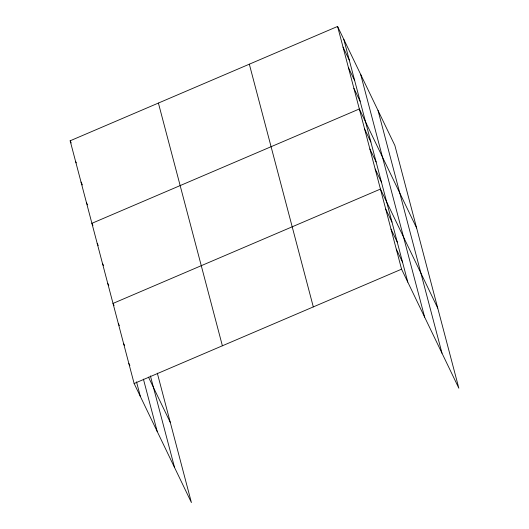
<?xml version="1.0" encoding="UTF-8"?>
<svg xmlns="http://www.w3.org/2000/svg" width="529" height="529" viewBox="0 0 529 529"><rect width="100%" height="100%" fill="white"/><g stroke="black" fill="none" stroke-linecap="round" stroke-linejoin="round"><path stroke-width="0.79" d="M157.311 373.157L191.412 502.55L134.128 383.518L70.152 140.793L337.588 26.45L394.872 145.482L458.848 388.207L401.564 269.175L337.588 26.45M134.128 383.518L401.564 269.175M343.023 47.081L349.252 60.028M348.459 67.712L354.695 80.659M353.901 88.343L360.13 101.29M416.621 228.006L359.336 108.981L91.901 223.317L92.939 225.48M364.613 129.003L370.849 141.951M369.897 149.026L376.126 161.973M375.173 169.055L381.402 181.996M437.734 308.109L380.45 189.078L113.014 303.421L114.052 305.577M385.727 209.1L391.963 222.048M391.01 229.13L397.239 242.07M396.287 249.152L402.516 262.1M70.152 140.793L71.19 142.949M75.587 161.424L76.282 162.859M81.03 182.055L82.412 184.932M86.465 202.686L87.503 204.849M97.184 243.347L98.222 245.502M102.461 263.369L103.499 265.525M107.737 283.392L108.776 285.554M148.497 377.137L170.305 422.453M118.298 323.444L119.336 325.599M123.574 343.473L124.613 345.629M128.851 363.496L129.889 365.651M378.023 110.475L441.999 353.2M360.666 74.404L424.642 317.129M343.817 39.397L407.793 282.122M249.331 64.181L313.313 306.913M158.402 103.062L222.385 345.787M150.408 375.888L174.57 467.543M143.405 379.101L157.206 431.472M136.502 381.832L140.364 396.466"/></g></svg>
